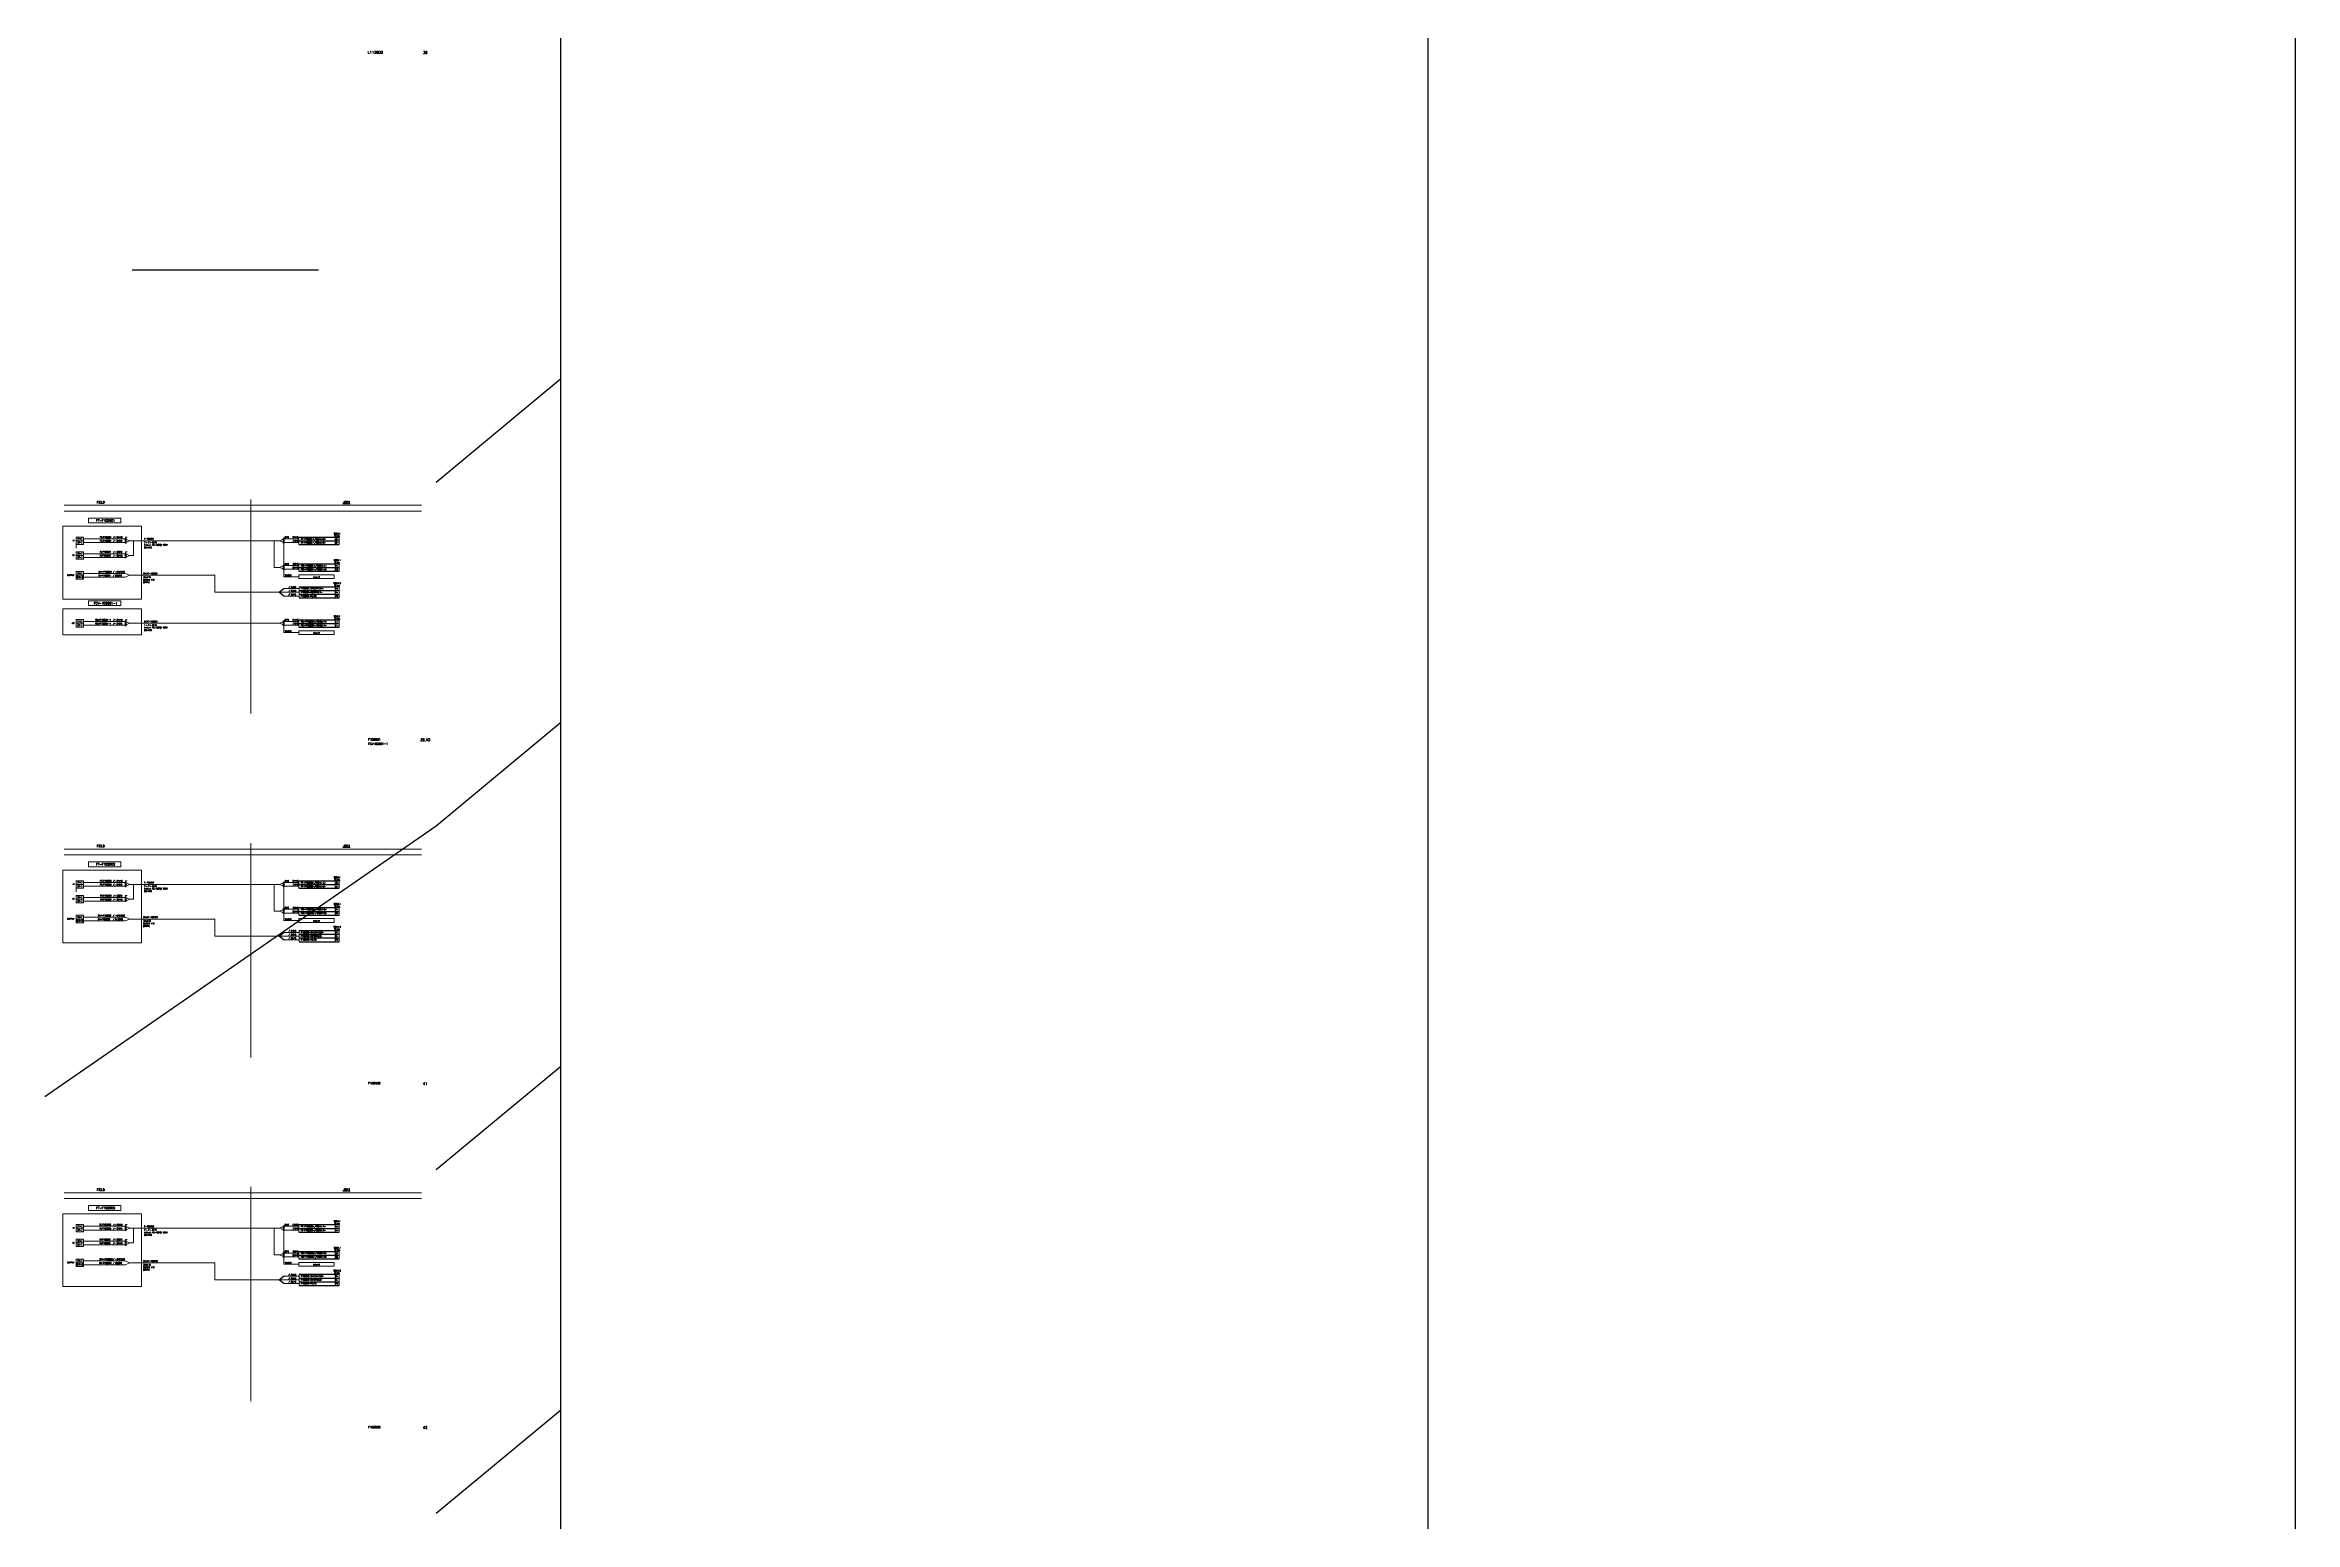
# Model space of a CAD drawing. Header units: millimetres. Extents: x -14942 to 24072, y -50285 to 2207.
# Drawn here: x -11695 to -9262, y -12582 to -10985 of the extents above; entities that cross this region are included whole.
import ezdxf
from ezdxf.enums import TextEntityAlignment as Align

# ---------------------------------------------------------------- set-up
doc = ezdxf.new("R2010")
doc.units = ezdxf.units.MM
doc.header["$MEASUREMENT"] = 0
for name, color, linetype in [('BORDER', 3, 'CONTINUOUS'), ('INSTRU', 4, 'CONTINUOUS'), ('INSTRUMENT', 1, 'CONTINUOUS'), ('LINE', 3, 'CONTINUOUS'), ('TEXT', 2, 'CONTINUOUS')]:
    doc.layers.add(name, color=color, linetype=linetype)
doc.styles.add('ROMANS', font='romans')

# ---------------------------------------------------------------- blocks, each defined once
blk = doc.blocks.new('BOX2')
at = {"layer": 'INSTRU', "color": 7, "lineweight": 13}
for p, q in [((-10467.9, -3369.9), (-10467.9, -3377.9)), ((-10428.8, -3369.9), (-10428.8, -3377.9)), ((-10424.6, -3369.9), (-10424.6, -3377.9))]:
    blk.add_line(p, q, dxfattribs=at)
at = {"layer": 'INSTRUMENT', "color": 7}
for p, q in [((-10467.9, -3369.9), (-10424.6, -3369.9)), ((-10467.9, -3373.9), (-10424.6, -3373.9)), ((-10467.9, -3377.9), (-10424.6, -3377.9))]:
    blk.add_line(p, q, dxfattribs=at)
blk = doc.blocks.new('AA')
at = {"layer": 'INSTRU', "color": 7, "lineweight": 13}
for p, q in [((660.4, -1836.1), (674.5, -1836.1)), ((660.4, -1836.1), (660.4, -1840.1)), ((660.4, -1840.1), (698.6, -1840.1)), ((667.7, -1836.1), (698.6, -1836.1)), ((698.6, -1836.1), (698.6, -1840.1))]:
    blk.add_line(p, q, dxfattribs=at)
at = {"layer": 'TEXT', "color": 7, "lineweight": 13, "style": 'ROMANS'}
blk.add_text('ground', height=1.5, dxfattribs=at).set_placement((675.9, -1839.1))
blk = doc.blocks.new('Box')
at = {"layer": 'INSTRU', "color": 7, "lineweight": 13}
for p, q in [((660.5, -1853.3), (660.5, -1865.3)), ((699.6, -1853.3), (699.6, -1865.3)), ((703.7, -1853.3), (703.7, -1865.3))]:
    blk.add_line(p, q, dxfattribs=at)
at = {"layer": 'INSTRUMENT', "color": 7}
for p, q in [((660.5, -1853.3), (703.7, -1853.3)), ((660.5, -1857.3), (703.7, -1857.3)), ((660.5, -1861.3), (703.7, -1861.3)), ((660.5, -1865.3), (703.7, -1865.3))]:
    blk.add_line(p, q, dxfattribs=at)

msp = doc.modelspace()

# ---------------------------------------------------------------- linework, layer by layer
at = {"layer": 'BORDER', "color": 7, "lineweight": 13, "ltscale": 2.5}
for p, q in [((-11472.5, -11476.3), (-11472.5, -11707.8)), ((-11472.5, -11847.9), (-11472.5, -12079.5)), ((-11472.5, -12219.6), (-11472.5, -12451.1))]:
    msp.add_line(p, q, dxfattribs=at)
at = {"layer": 'BORDER', "color": 7, "lineweight": 13}
for p, q in [((-11674, -11482.6), (-11288, -11482.6)), ((-11674, -11488.9), (-11288, -11488.9)), ((-11674, -11854.2), (-11288, -11854.2)), ((-11674, -11860.5), (-11288, -11860.5)), ((-11674, -12225.9), (-11288, -12225.9)), ((-11674, -12232.2), (-11288, -12232.2))]:
    msp.add_line(p, q, dxfattribs=at)
at = {"layer": 'INSTRU', "color": 7, "lineweight": 13}
for p, q in [((-11661.2, -11516.9), (-11653.2, -11516.9)), ((-11661.2, -11516.9), (-11661.2, -11520.9)), ((-11661.2, -11520.9), (-11653.2, -11520.9)), ((-11661.2, -11520.9), (-11661.2, -11524.9)), ((-11661.2, -11524.9), (-11653.2, -11524.9)), ((-11661.2, -11524.9), (-11661.2, -11528.9)), ((-11661.2, -11524.9), (-11653.2, -11524.9)), ((-11653.2, -11516.9), (-11653.2, -11520.9)), ((-11653.2, -11520.9), (-11653.2, -11524.9)), ((-11661.2, -11532.9), (-11653.2, -11532.9)), ((-11661.2, -11532.9), (-11661.2, -11536.9)), ((-11661.2, -11532.9), (-11653.2, -11532.9)), ((-11661.2, -11532.9), (-11653.2, -11532.9)), ((-11661.2, -11536.9), (-11653.2, -11536.9)), ((-11661.2, -11536.9), (-11661.2, -11540.9)), ((-11661.2, -11540.9), (-11653.2, -11540.9)), ((-11653.2, -11532.9), (-11653.2, -11536.9)), ((-11653.2, -11536.9), (-11653.2, -11540.9)), ((-11661.2, -11554.3), (-11653.2, -11554.3)), ((-11661.2, -11554.3), (-11653.2, -11554.3)), ((-11661.2, -11554.3), (-11653.2, -11554.3)), ((-11661.2, -11554.3), (-11661.2, -11558.3)), ((-11661.2, -11558.3), (-11661.2, -11562.3)), ((-11661.2, -11558.3), (-11653.2, -11558.3)), ((-11661.2, -11562.3), (-11653.2, -11562.3)), ((-11653.2, -11554.3), (-11653.2, -11558.3)), ((-11653.2, -11558.3), (-11653.2, -11562.3)), ((-11420.2, -11557.8), (-11420.2, -11557.9)), ((-11661.2, -11606.2), (-11653.2, -11606.2)), ((-11661.2, -11606.2), (-11661.2, -11610.2)), ((-11661.2, -11610.2), (-11653.2, -11610.2)), ((-11661.2, -11610.2), (-11661.2, -11614.2)), ((-11661.2, -11614.2), (-11653.2, -11614.2)), ((-11661.2, -11614.2), (-11653.2, -11614.2)), ((-11653.2, -11606.2), (-11653.2, -11610.2)), ((-11653.2, -11610.2), (-11653.2, -11614.2)), ((-11420.2, -11618.2), (-11420.2, -11618.4)), ((-11661.2, -11888.5), (-11653.2, -11888.5)), ((-11661.2, -11888.5), (-11661.2, -11892.5)), ((-11661.2, -11892.5), (-11653.2, -11892.5)), ((-11661.2, -11892.5), (-11661.2, -11896.5)), ((-11653.2, -11888.5), (-11653.2, -11892.5)), ((-11653.2, -11892.5), (-11653.2, -11896.5)), ((-11661.2, -11896.5), (-11653.2, -11896.5)), ((-11661.2, -11896.5), (-11661.2, -11900.5)), ((-11661.2, -11896.5), (-11653.2, -11896.5)), ((-11661.2, -11904.5), (-11653.2, -11904.5)), ((-11661.2, -11904.5), (-11661.2, -11908.5)), ((-11661.2, -11904.5), (-11653.2, -11904.5)), ((-11661.2, -11904.5), (-11653.2, -11904.5)), ((-11661.2, -11908.5), (-11653.2, -11908.5)), ((-11661.2, -11908.5), (-11661.2, -11912.5)), ((-11661.2, -11912.5), (-11653.2, -11912.5)), ((-11653.2, -11904.5), (-11653.2, -11908.5)), ((-11653.2, -11908.5), (-11653.2, -11912.5)), ((-11661.2, -11925.9), (-11653.2, -11925.9)), ((-11661.2, -11925.9), (-11653.2, -11925.9)), ((-11661.2, -11925.9), (-11653.2, -11925.9)), ((-11661.2, -11925.9), (-11661.2, -11929.9)), ((-11661.2, -11929.9), (-11661.2, -11933.9)), ((-11661.2, -11929.9), (-11653.2, -11929.9)), ((-11661.2, -11933.9), (-11653.2, -11933.9)), ((-11653.2, -11925.9), (-11653.2, -11929.9)), ((-11653.2, -11929.9), (-11653.2, -11933.9)), ((-11420.2, -11929.4), (-11420.2, -11929.6)), ((-11661.2, -12260.1), (-11653.2, -12260.1)), ((-11661.2, -12260.1), (-11661.2, -12264.1)), ((-11661.2, -12264.1), (-11653.2, -12264.1)), ((-11661.2, -12264.1), (-11661.2, -12268.1)), ((-11661.2, -12268.1), (-11653.2, -12268.1)), ((-11661.2, -12268.1), (-11653.2, -12268.1)), ((-11661.2, -12276.1), (-11653.2, -12276.1)), ((-11661.2, -12276.1), (-11661.2, -12280.1)), ((-11661.2, -12276.1), (-11653.2, -12276.1)), ((-11661.2, -12276.1), (-11653.2, -12276.1)), ((-11661.2, -12280.1), (-11653.2, -12280.1)), ((-11661.2, -12280.1), (-11661.2, -12284.1)), ((-11653.2, -12260.1), (-11653.2, -12264.1)), ((-11653.2, -12264.1), (-11653.2, -12268.1)), ((-11653.2, -12276.1), (-11653.2, -12280.1)), ((-11653.2, -12280.1), (-11653.2, -12284.1)), ((-11661.2, -12284.1), (-11653.2, -12284.1)), ((-11661.2, -12297.6), (-11653.2, -12297.6)), ((-11661.2, -12297.6), (-11653.2, -12297.6)), ((-11661.2, -12297.6), (-11653.2, -12297.6)), ((-11661.2, -12297.6), (-11661.2, -12301.6)), ((-11661.2, -12301.6), (-11661.2, -12305.6)), ((-11661.2, -12301.6), (-11653.2, -12301.6)), ((-11661.2, -12305.6), (-11653.2, -12305.6)), ((-11653.2, -12297.6), (-11653.2, -12301.6)), ((-11653.2, -12301.6), (-11653.2, -12305.6)), ((-11420.2, -12301.1), (-11420.2, -12301.2))]:
    msp.add_line(p, q, dxfattribs=at)
at = {"layer": 'INSTRUMENT', "color": 7}
for p, q in [((-11137.4, -2798.3), (-11137.4, -38144.8)), ((-10199.9, -2798.3), (-10199.9, -35286.8)), ((-9262.4, -3170), (-9262.4, -50285.5)), ((-11600.8, -11227.9), (-11399.2, -11227.9)), ((-11271.9, -11457.5), (-11137.4, -11346)), ((-11436.3, -11572.7), (-11441.3, -11576.7)), ((-11441.3, -11576.7), (-11436.3, -11580.7)), ((-11271.9, -11829.1), (-11137.4, -11717.6)), ((-11436.3, -11944.3), (-11441.3, -11948.3)), ((-11441.3, -11948.4), (-11436.3, -11952.4)), ((-11271.9, -12200.7), (-11137.4, -12089.3)), ((-11436.3, -12316), (-11441.3, -12320)), ((-11441.3, -12320), (-11436.3, -12324)), ((-11271.9, -12572.4), (-11137.4, -12460.9)), ((-11271.9, -12572.4), (-11137.4, -12460.9))]:
    msp.add_line(p, q, dxfattribs=at)
at = {"layer": 'INSTRUMENT', "color": 1}
msp.add_line((-11694.9, -12121.6), (-11271.9, -11829.1), dxfattribs=at)
at = {"layer": 'LINE', "color": 7, "lineweight": 13, "ltscale": 8}
for p, q in [((-11675.6, -11584), (-11675.6, -11505.2)), ((-11590.4, -11505.2), (-11675.6, -11505.2)), ((-11590.4, -11584), (-11590.4, -11505.2)), ((-11590.4, -11584), (-11675.6, -11584)), ((-11675.6, -11622.8), (-11675.6, -11594.6)), ((-11590.4, -11594.6), (-11675.6, -11594.6)), ((-11590.4, -11622.8), (-11590.4, -11594.6)), ((-11590.4, -11622.8), (-11675.6, -11622.8)), ((-11675.6, -11955.6), (-11675.6, -11876.9)), ((-11590.4, -11876.9), (-11675.6, -11876.9)), ((-11590.4, -11955.6), (-11590.4, -11876.9)), ((-11590.4, -11955.6), (-11675.6, -11955.6)), ((-11675.6, -12327.2), (-11675.6, -12248.5)), ((-11590.4, -12248.5), (-11675.6, -12248.5)), ((-11590.4, -12327.2), (-11590.4, -12248.5)), ((-11590.4, -12327.2), (-11675.6, -12327.2))]:
    msp.add_line(p, q, dxfattribs=at)
at = {"layer": 'LINE', "color": 7, "lineweight": 13}
for p, q in [((-11647.8, -11496.5), (-11612.7, -11496.5)), ((-11647.8, -11496.5), (-11647.8, -11501.7)), ((-11647.8, -11501.7), (-11612.7, -11501.7)), ((-11612.7, -11496.5), (-11612.7, -11501.7)), ((-11653.2, -11518.9), (-11608.2, -11518.9)), ((-11653.2, -11522.9), (-11608.2, -11522.9)), ((-11608.2, -11518.3), (-11608.2, -11523.5)), ((-11608.2, -11518.3), (-11607.2, -11518.3)), ((-11603.2, -11520.9), (-11608.2, -11518.9)), ((-11608.2, -11522.9), (-11603.2, -11520.9)), ((-11608.2, -11523.5), (-11607.2, -11523.5)), ((-11607.7, -11516.9), (-11605.9, -11516.9)), ((-11607.2, -11518.3), (-11607.2, -11523.5)), ((-11603.2, -11520.9), (-11441.3, -11520.9)), ((-11599.3, -11528.9), (-11599.3, -11520.9)), ((-11599.3, -11536.9), (-11599.3, -11528.9)), ((-11447, -11549.8), (-11447, -11520.9)), ((-11441.3, -11520.9), (-11436.3, -11518.9)), ((-11441.3, -11520.9), (-11436.3, -11522.9)), ((-11436.3, -11518.3), (-11437.3, -11518.3)), ((-11437.3, -11518.3), (-11437.3, -11523.5)), ((-11436.3, -11523.5), (-11437.3, -11523.5)), ((-11436.8, -11523.5), (-11436.8, -11547.2)), ((-11436.3, -11518.3), (-11436.3, -11523.5)), ((-11420.2, -11518.9), (-11436.3, -11518.9)), ((-11420.2, -11522.9), (-11436.3, -11522.9)), ((-11653.2, -11534.9), (-11608.2, -11534.9)), ((-11653.2, -11538.9), (-11608.2, -11538.9)), ((-11608.2, -11534.3), (-11608.2, -11539.5)), ((-11608.2, -11534.3), (-11607.2, -11534.3)), ((-11603.2, -11536.9), (-11608.2, -11534.9)), ((-11608.2, -11538.9), (-11603.2, -11536.9)), ((-11608.2, -11539.5), (-11607.2, -11539.5)), ((-11607.7, -11532.9), (-11605.9, -11532.9)), ((-11607.2, -11534.3), (-11607.2, -11539.5)), ((-11603.2, -11536.9), (-11599.3, -11536.9)), ((-11441.3, -11549.8), (-11447, -11549.8)), ((-11441.3, -11549.8), (-11436.3, -11547.8)), ((-11441.3, -11549.8), (-11436.3, -11551.8)), ((-11436.3, -11547.2), (-11437.3, -11547.2)), ((-11437.3, -11547.2), (-11437.3, -11552.4)), ((-11436.3, -11552.4), (-11437.3, -11552.4)), ((-11436.8, -11552.4), (-11436.8, -11559.8)), ((-11436.3, -11547.2), (-11436.3, -11552.4)), ((-11420.2, -11547.8), (-11436.3, -11547.8)), ((-11420.2, -11551.8), (-11436.3, -11551.8)), ((-11653.2, -11556.3), (-11608.2, -11556.3)), ((-11653.2, -11560.3), (-11608.2, -11560.3)), ((-11603.2, -11558.3), (-11608.2, -11556.3)), ((-11608.2, -11560.3), (-11603.2, -11558.3)), ((-11603.2, -11558.3), (-11511.1, -11558.3)), ((-11441.3, -11576.7), (-11511.1, -11576.7)), ((-11420.2, -11576.7), (-11441.3, -11576.7)), ((-11420.3, -11559.8), (-11436.8, -11559.8)), ((-11420.2, -11572.7), (-11436.3, -11572.7)), ((-11647.8, -11585.8), (-11612.7, -11585.8)), ((-11647.8, -11585.8), (-11647.8, -11591)), ((-11647.8, -11591), (-11612.7, -11591)), ((-11612.7, -11585.8), (-11612.7, -11591)), ((-11420.2, -11580.7), (-11436.3, -11580.7)), ((-11653.2, -11608.2), (-11608.2, -11608.2)), ((-11653.2, -11612.2), (-11608.2, -11612.2)), ((-11608.2, -11607.6), (-11608.2, -11612.8)), ((-11608.2, -11607.6), (-11607.2, -11607.6)), ((-11603.2, -11610.2), (-11608.2, -11608.2)), ((-11608.2, -11612.2), (-11603.2, -11610.2)), ((-11608.2, -11612.8), (-11607.2, -11612.8)), ((-11607.7, -11606.3), (-11605.9, -11606.3)), ((-11607.2, -11607.6), (-11607.2, -11612.8)), ((-11441.3, -11610.2), (-11436.3, -11608.2)), ((-11441.3, -11610.2), (-11436.3, -11612.2)), ((-11436.3, -11607.6), (-11437.3, -11607.6)), ((-11437.3, -11607.6), (-11437.3, -11612.8)), ((-11436.3, -11612.8), (-11437.3, -11612.8)), ((-11436.8, -11612.8), (-11436.8, -11620.2)), ((-11436.8, -11612.8), (-11436.8, -11620.2)), ((-11420.3, -11620.2), (-11436.8, -11620.2)), ((-11436.3, -11607.6), (-11436.3, -11612.8)), ((-11420.2, -11608.2), (-11436.3, -11608.2)), ((-11420.2, -11612.2), (-11436.3, -11612.2)), ((-11647.8, -11868.1), (-11612.7, -11868.1)), ((-11647.8, -11868.1), (-11647.8, -11873.3)), ((-11612.7, -11868.1), (-11612.7, -11873.3)), ((-11653.2, -11890.5), (-11608.2, -11890.5)), ((-11653.2, -11894.5), (-11608.2, -11894.5)), ((-11647.8, -11873.3), (-11612.7, -11873.3)), ((-11608.2, -11889.9), (-11608.2, -11895.1)), ((-11608.2, -11889.9), (-11607.2, -11889.9)), ((-11603.2, -11892.5), (-11608.2, -11890.5)), ((-11608.2, -11894.5), (-11603.2, -11892.5)), ((-11607.7, -11888.6), (-11605.9, -11888.6)), ((-11607.2, -11889.9), (-11607.2, -11895.1)), ((-11603.2, -11892.5), (-11441.3, -11892.5)), ((-11599.3, -11900.5), (-11599.3, -11892.5)), ((-11447, -11921.4), (-11447, -11892.5)), ((-11441.3, -11892.5), (-11436.3, -11890.5)), ((-11441.3, -11892.5), (-11436.3, -11894.5)), ((-11436.3, -11889.9), (-11437.3, -11889.9)), ((-11437.3, -11889.9), (-11437.3, -11895.1)), ((-11436.3, -11889.9), (-11436.3, -11895.1)), ((-11420.2, -11890.5), (-11436.3, -11890.5)), ((-11420.2, -11894.5), (-11436.3, -11894.5)), ((-11653.2, -11906.5), (-11608.2, -11906.5)), ((-11653.2, -11910.5), (-11608.2, -11910.5)), ((-11608.2, -11895.1), (-11607.2, -11895.1)), ((-11608.2, -11905.9), (-11608.2, -11911.1)), ((-11608.2, -11905.9), (-11607.2, -11905.9)), ((-11603.2, -11908.5), (-11608.2, -11906.5)), ((-11608.2, -11910.5), (-11603.2, -11908.5)), ((-11608.2, -11911.1), (-11607.2, -11911.1)), ((-11607.7, -11904.6), (-11605.9, -11904.6)), ((-11607.2, -11905.9), (-11607.2, -11911.1)), ((-11603.2, -11908.5), (-11599.3, -11908.5)), ((-11599.3, -11908.5), (-11599.3, -11900.5)), ((-11436.3, -11895.1), (-11437.3, -11895.1)), ((-11436.3, -11918.8), (-11437.3, -11918.8)), ((-11437.3, -11918.8), (-11437.3, -11924)), ((-11436.8, -11895.1), (-11436.8, -11918.8)), ((-11436.3, -11918.8), (-11436.3, -11924)), ((-11653.2, -11927.9), (-11608.2, -11927.9)), ((-11653.2, -11931.9), (-11608.2, -11931.9)), ((-11603.2, -11929.9), (-11608.2, -11927.9)), ((-11608.2, -11931.9), (-11603.2, -11929.9)), ((-11603.2, -11929.9), (-11511.1, -11929.9)), ((-11441.3, -11921.4), (-11447, -11921.4)), ((-11441.3, -11921.4), (-11436.3, -11919.4)), ((-11441.3, -11921.4), (-11436.3, -11923.4)), ((-11436.3, -11924), (-11437.3, -11924)), ((-11436.8, -11924), (-11436.8, -11931.4)), ((-11420.3, -11931.4), (-11436.8, -11931.4)), ((-11420.2, -11919.4), (-11436.3, -11919.4)), ((-11420.2, -11923.4), (-11436.3, -11923.4)), ((-11441.3, -11948.3), (-11511.1, -11948.3)), ((-11420.2, -11948.3), (-11441.3, -11948.3)), ((-11420.2, -11944.3), (-11436.3, -11944.3)), ((-11420.2, -11952.4), (-11436.3, -11952.4)), ((-11647.8, -12239.7), (-11612.7, -12239.7)), ((-11647.8, -12239.7), (-11647.8, -12244.9)), ((-11647.8, -12244.9), (-11612.7, -12244.9)), ((-11612.7, -12239.7), (-11612.7, -12244.9)), ((-11653.2, -12262.1), (-11608.2, -12262.1)), ((-11653.2, -12266.1), (-11608.2, -12266.1)), ((-11653.2, -12278.1), (-11608.2, -12278.1)), ((-11653.2, -12282.1), (-11608.2, -12282.1)), ((-11608.2, -12261.5), (-11608.2, -12266.7)), ((-11608.2, -12261.5), (-11607.2, -12261.5)), ((-11603.2, -12264.1), (-11608.2, -12262.1)), ((-11608.2, -12266.1), (-11603.2, -12264.1)), ((-11608.2, -12266.7), (-11607.2, -12266.7)), ((-11608.2, -12277.5), (-11608.2, -12282.7)), ((-11608.2, -12277.5), (-11607.2, -12277.5)), ((-11603.2, -12280.1), (-11608.2, -12278.1)), ((-11608.2, -12282.1), (-11603.2, -12280.1)), ((-11608.2, -12282.7), (-11607.2, -12282.7)), ((-11607.7, -12260.2), (-11605.9, -12260.2)), ((-11607.7, -12276.2), (-11605.9, -12276.2)), ((-11607.2, -12261.5), (-11607.2, -12266.7)), ((-11607.2, -12277.5), (-11607.2, -12282.7)), ((-11603.2, -12264.1), (-11441.3, -12264.1)), ((-11603.2, -12280.1), (-11599.3, -12280.1)), ((-11599.3, -12272.1), (-11599.3, -12264.1)), ((-11599.3, -12280.1), (-11599.3, -12272.1)), ((-11447, -12293.1), (-11447, -12264.1)), ((-11441.3, -12264.1), (-11436.3, -12262.1)), ((-11441.3, -12264.1), (-11436.3, -12266.1)), ((-11436.3, -12261.5), (-11437.3, -12261.5)), ((-11437.3, -12261.5), (-11437.3, -12266.7)), ((-11436.3, -12266.7), (-11437.3, -12266.7)), ((-11436.8, -12266.7), (-11436.8, -12290.5)), ((-11436.3, -12261.5), (-11436.3, -12266.7)), ((-11420.2, -12262.1), (-11436.3, -12262.1)), ((-11420.2, -12266.1), (-11436.3, -12266.1)), ((-11653.2, -12299.6), (-11608.2, -12299.6)), ((-11653.2, -12303.6), (-11608.2, -12303.6)), ((-11603.2, -12301.6), (-11608.2, -12299.6)), ((-11608.2, -12303.6), (-11603.2, -12301.6)), ((-11603.2, -12301.6), (-11511.1, -12301.6)), ((-11441.3, -12293.1), (-11447, -12293.1)), ((-11441.3, -12293.1), (-11436.3, -12291.1)), ((-11441.3, -12293.1), (-11436.3, -12295.1)), ((-11436.3, -12290.5), (-11437.3, -12290.5)), ((-11437.3, -12290.5), (-11437.3, -12295.7)), ((-11436.3, -12295.7), (-11437.3, -12295.7)), ((-11436.8, -12295.7), (-11436.8, -12303.1)), ((-11420.3, -12303.1), (-11436.8, -12303.1)), ((-11436.3, -12290.5), (-11436.3, -12295.7)), ((-11420.2, -12291.1), (-11436.3, -12291.1)), ((-11420.2, -12295.1), (-11436.3, -12295.1)), ((-11441.3, -12320), (-11511.1, -12320)), ((-11420.2, -12320), (-11441.3, -12320)), ((-11420.2, -12316), (-11436.3, -12316)), ((-11420.2, -12324), (-11436.3, -12324))]:
    msp.add_line(p, q, dxfattribs=at)
at = {"layer": 'LINE', "color": 0, "lineweight": 13}
msp.add_line((-11603.2, -11610.2), (-11441.3, -11610.2), dxfattribs=at)
at = {"layer": 'TEXT', "color": 7, "lineweight": 13}
for p, q in [((-11607.7, -11518.3), (-11607.7, -11516.9)), ((-11607.7, -11534.3), (-11607.7, -11532.9)), ((-11511.1, -11558.3), (-11511.1, -11576.7)), ((-11607.7, -11607.6), (-11607.7, -11606.3)), ((-11607.7, -11889.9), (-11607.7, -11888.6)), ((-11607.7, -11905.9), (-11607.7, -11904.6)), ((-11511.1, -11929.9), (-11511.1, -11948.3)), ((-11607.7, -12261.5), (-11607.7, -12260.2)), ((-11607.7, -12277.5), (-11607.7, -12276.2)), ((-11511.1, -12301.6), (-11511.1, -12320))]:
    msp.add_line(p, q, dxfattribs=at)

# ---------------------------------------------------------------- block references
at = {"layer": 'INSTRUMENT', "color": 7}
for p in [(-952.4, -8147.1), (-952.4, -8176), (-952.4, -8236.5), (-952.4, -8518.7), (-952.4, -8547.7), (-952.4, -8890.4), (-952.4, -8919.3)]:
    msp.add_blockref('BOX2', p, dxfattribs=at)
at = {"layer": 'INSTRUMENT', "color": 1}
for name, p in [('AA', (-12080.7, -9721.7)), ('Box', (-12080.7, -9717.4)), ('AA', (-12080.7, -9782.2)), ('AA', (-12080.7, -10093.4)), ('Box', (-12080.7, -10089.1)), ('AA', (-12080.7, -10465)), ('Box', (-12080.7, -10460.7))]:
    msp.add_blockref(name, p, dxfattribs=at)

# ---------------------------------------------------------------- texts
at = {"layer": 'TEXT', "color": 7, "lineweight": 13, "style": 'ROMANS'}
for s, height, p in [('L112800', 2.8, (-11346, -10994.3)), ('FIELD', 2.4, (-11638.9, -11480.5)), ('%%UJB01', 2.4, (-11372.7, -11480.5)), ('FT/F102901', 1.5, (-11635.5, -11517.8)), ('FT/F102901', 1.5, (-11635.5, -11521.8)), ('/+ (1WH)', 1.5, (-11621.4, -11517.8)), ('/- (1BK)', 1.5, (-11621.4, -11521.8)), ('2 x 2 x 0.75', 1.5, (-11587.6, -11523.5)), ('F-102901', 1.5, (-11587.6, -11519.6)), ('Instrum RE-Y(ST)Y 500V', 1.5, (-11587.6, -11526.2)), ('(BLACK)', 1.5, (-11587.6, -11528.9)), ('(1P)', 1.5, (-11435.7, -11517.9)), ('FT-F102901+/TBDAI.1:2+', 1.5, (-11418, -11519.9)), ('FT-F102901-/TBDAI.1:2-', 1.5, (-11418, -11523.9)), ('TBDAI.1', 1.5, (-11382.8, -11514)), ('TB No.', 1.5, (-11382.2, -11516.5)), ('2+', 1.5, (-11380.5, -11520.1)), ('2-', 1.5, (-11380.5, -11524)), ('24V-F102901', 1.5, (-11636.8, -11555.3)), ('FI/F102901', 1.5, (-11635.5, -11533.8)), ('FI/F102901', 1.5, (-11635.5, -11537.8)), ('/+ (2BK)', 1.5, (-11621.4, -11533.8)), ('/- (2WH)', 1.5, (-11621.4, -11537.8)), ('/', 1.5, (-11621.4, -11555.3)), ('+24(1BK)', 1.5, (-11618.8, -11555.3)), ('(2P)', 1.5, (-11435.7, -11546.9)), ('TBDCI.1', 1.5, (-11382.8, -11542.7)), ('TB No.', 1.5, (-11382.2, -11545.2)), ('1+', 1.5, (-11380.8, -11548.8)), ('1S', 1.5, (-11380.8, -11552.8)), ('0V-F102901', 1.5, (-11636.8, -11559.3)), ('/', 1.5, (-11621.4, -11559.3)), ('0(2BK)', 1.5, (-11618.8, -11559.3)), ('24V/F-102901', 1.5, (-11588.7, -11557.1)), ('3Gx0.75', 1.5, (-11588.7, -11561.2)), ('OLFLEX 110', 1.5, (-11588.7, -11563.9)), ('(GRAY)', 1.5, (-11588.7, -11566.6)), ('SHIELD', 1.5, (-11435.4, -11559.1)), ('/ (1BK)', 1.5, (-11431.6, -11571.9)), ('/ (2BK)', 1.5, (-11431.6, -11575.9)), ('/ (G/Y)', 1.5, (-11431.6, -11579.8)), ('TB24V.2', 1.5, (-11383, -11567.5)), ('TB No.', 1.5, (-11382.2, -11570)), ('1+', 1.5, (-11380.8, -11573.6)), ('1-', 1.5, (-11380.8, -11577.5)), ('TBAO.1', 1.5, (-11382.8, -11603.4)), ('PE', 1.5, (-11380.5, -11581.5)), ('FCV/F102901-1', 1.5, (-11640.5, -11607.2)), ('FCV/F102901-1', 1.5, (-11640.5, -11611.2)), ('/+ (1WH)', 1.5, (-11621.4, -11607.2)), ('/- (1BK)', 1.5, (-11621.4, -11611.2)), ('(1P)', 1.5, (-11435.7, -11607.3)), ('SHIELD', 1.5, (-11435.4, -11619.5)), ('FCV-F102901+/TBAO.1:1+', 1.5, (-11418, -11609.3)), ('FCV-F102901-/TBAO.1:1-', 1.5, (-11418, -11613.3)), ('TB No.', 1.5, (-11382.2, -11605.9)), ('1+', 1.5, (-11380.7, -11609.4)), ('1-', 1.5, (-11380.7, -11613.4)), ('F102901', 2.24, (-11345.4, -11737)), ('FCV102901-1', 2.24, (-11345.4, -11741.5)), ('FIELD', 2.4, (-11638.9, -11852.2)), ('%%UJB01', 2.4, (-11372.7, -11852.2)), ('FT/F102902', 1.5, (-11635.4, -11889.4)), ('FT/F102902', 1.5, (-11635.4, -11893.4)), ('/+ (1WH)', 1.5, (-11621.4, -11889.4)), ('/- (1BK)', 1.5, (-11621.4, -11893.4)), ('2 x 2 x 0.75', 1.5, (-11587.6, -11895.1)), ('F-102902', 1.5, (-11587.6, -11891.3)), ('(1P)', 1.5, (-11435.7, -11889.6)), ('FT-F102902+/TBDAI.1:3+', 1.5, (-11418, -11891.6)), ('FT-F102902-/TBDAI.1:3-', 1.5, (-11418, -11895.5)), ('TBDAI.1', 1.5, (-11382.8, -11885.6)), ('TB No.', 1.5, (-11382.2, -11888.1)), ('3+', 1.5, (-11380.5, -11891.7)), ('3-', 1.5, (-11380.5, -11895.7)), ('FI/F102902', 1.5, (-11635, -11905.4)), ('FI/F102902', 1.5, (-11635, -11909.4)), ('/+ (2BK)', 1.5, (-11621.4, -11905.4)), ('/- (2WH)', 1.5, (-11621.4, -11909.4)), ('Instrum RE-Y(ST)Y 500V', 1.5, (-11587.6, -11897.8)), ('(BLACK)', 1.5, (-11587.6, -11900.5)), ('(2P)', 1.5, (-11435.7, -11918.5)), ('TBDCI.1', 1.5, (-11382.8, -11914.4)), ('TB No.', 1.5, (-11382.2, -11916.9)), ('2+', 1.5, (-11380.8, -11920.4)), ('24V-F102902', 1.5, (-11637.6, -11926.9)), ('0V-F102902', 1.5, (-11637.6, -11930.9)), ('/', 1.5, (-11621.4, -11926.9)), ('/', 1.5, (-11621.4, -11930.9)), ('0 (2BK)', 1.5, (-11618.8, -11930.9)), ('+24(1BK)', 1.5, (-11618.8, -11926.9)), ('24V/F-102902', 1.5, (-11588.7, -11928.7)), ('3Gx0.75', 1.5, (-11588.7, -11932.8)), ('OLFLEX 110', 1.5, (-11588.7, -11935.5)), ('(GRAY)', 1.5, (-11588.7, -11938.2)), ('SHIELD', 1.5, (-11435.4, -11930.7)), ('/ (1BK)', 1.5, (-11431.6, -11943.5)), ('TB24V.2', 1.5, (-11383, -11939.1)), ('TB No.', 1.5, (-11382.2, -11941.6)), ('2S', 1.5, (-11380.8, -11924.4)), ('/ (2BK)', 1.5, (-11431.6, -11947.5)), ('/ (G/Y)', 1.5, (-11431.6, -11951.4)), ('2+', 1.5, (-11380.8, -11945.2)), ('2-', 1.5, (-11380.8, -11949.2)), ('PE', 1.5, (-11380.5, -11953.2)), ('F102902', 2.24, (-11345.4, -12108.6)), ('FIELD', 2.4, (-11638.9, -12223.8)), ('%%UJB01', 2.4, (-11372.7, -12223.8)), ('FT/F102905', 1.5, (-11636, -12261.1)), ('/+ (1WH)', 1.5, (-11621.4, -12261.1)), ('(1P)', 1.5, (-11435.7, -12261.2)), ('TBDAI.1', 1.5, (-11382.8, -12257.3)), ('TB No.', 1.5, (-11382.2, -12259.8)), ('FT/F102905', 1.5, (-11636, -12265.1)), ('FI/F102905', 1.5, (-11636, -12277.1)), ('FI/F102905', 1.5, (-11636, -12281.1)), ('/- (1BK)', 1.5, (-11621.4, -12265.1)), ('/+ (2BK)', 1.5, (-11621.4, -12277.1)), ('/- (2WH)', 1.5, (-11621.4, -12281.1)), ('2 x 2 x 0.75', 1.5, (-11587.6, -12266.8)), ('F-102905', 1.5, (-11587.6, -12262.9)), ('Instrum RE-Y(ST)Y 500V', 1.5, (-11587.6, -12269.5)), ('(BLACK)', 1.5, (-11587.6, -12272.2)), ('FT-F102905+/TBDAI.1:4+', 1.5, (-11418, -12263.2)), ('FT-F102905-/TBDAI.1:4-', 1.5, (-11418, -12267.2)), ('4+', 1.5, (-11380.5, -12263.3)), ('4-', 1.5, (-11380.5, -12267.3)), ('24V-F102905', 1.5, (-11636, -12298.5)), ('0V-F102905', 1.5, (-11636, -12302.5)), ('/', 1.5, (-11621.4, -12298.5)), ('/', 1.5, (-11621.4, -12302.5)), ('0(2BK)', 1.5, (-11618.8, -12302.5)), ('+24(1BK)', 1.5, (-11618.8, -12298.5)), ('24V/F-102905', 1.5, (-11588.7, -12300.4)), ('3Gx0.75', 1.5, (-11588.7, -12304.5)), ('OLFLEX 110', 1.5, (-11588.7, -12307.2)), ('(GRAY)', 1.5, (-11588.7, -12309.9)), ('(2P)', 1.5, (-11435.7, -12290.1)), ('SHIELD', 1.5, (-11435.4, -12302.4)), ('TBDCI.1', 1.5, (-11382.8, -12286)), ('TB No.', 1.5, (-11382.2, -12288.5)), ('3+', 1.5, (-11380.8, -12292.1)), ('3S', 1.5, (-11380.8, -12296.1)), ('/ (1BK)', 1.5, (-11431.6, -12315.2)), ('/ (2BK)', 1.5, (-11431.6, -12319.2)), ('/ (G/Y)', 1.5, (-11431.6, -12323)), ('TB24V.2', 1.5, (-11383, -12310.8)), ('TB No.', 1.5, (-11382.2, -12313.3)), ('3+', 1.5, (-11380.8, -12316.8)), ('3-', 1.5, (-11380.8, -12320.8)), ('PE', 1.5, (-11380.5, -12324.8)), ('F102905', 2.24, (-11345.4, -12480.3))]:
    msp.add_text(s, height=height, dxfattribs=at).set_placement(p)
for s, height, p in [('36', 2.8, (-11283.9, -10993.2)), ('[1+]', 1.5, (-11657.2, -11518.9)), ('[2-]', 1.5, (-11657.2, -11522.9)), ('[5+]', 1.5, (-11657.2, -11534.9)), ('[6-]', 1.5, (-11657.2, -11538.9)), ('[10-]', 1.5, (-11657.2, -11560.3)), ('[9+]', 1.5, (-11657.2, -11556.3)), ('[1+]', 1.5, (-11657.2, -11608.2)), ('[2-]', 1.5, (-11657.2, -11612.2)), ('39,40', 2.8, (-11283.9, -11736.5)), ('[1+]', 1.5, (-11657.2, -11890.5)), ('[2-]', 1.5, (-11657.2, -11894.5)), ('[5+]', 1.5, (-11657.2, -11906.5)), ('[6-]', 1.5, (-11657.2, -11910.5)), ('[10-]', 1.5, (-11657.2, -11931.9)), ('[9+]', 1.5, (-11657.2, -11927.9)), ('41', 2.8, (-11283.9, -12108.1)), ('[1+]', 1.5, (-11657.2, -12262.1)), ('[2-]', 1.5, (-11657.2, -12266.1)), ('[5+]', 1.5, (-11657.2, -12278.1)), ('[6-]', 1.5, (-11657.2, -12282.1)), ('[10-]', 1.5, (-11657.2, -12303.6)), ('[9+]', 1.5, (-11657.2, -12299.6)), ('42', 2.8, (-11283.9, -12479.7))]:
    msp.add_text(s, height=height, dxfattribs=at).set_placement(p, align=Align.MIDDLE)
for s, p in [('FT-F102901', (-11629.3, -11500.3)), ('FCV-102901-1', (-11629.3, -11589.7)), ('FT-F102902', (-11629.3, -11871.9)), ('FT-F102905', (-11629.3, -12243.5))]:
    msp.add_text(s, height=2.4, dxfattribs=at).set_placement(p, align=Align.CENTER)
for s, p in [('AI', (-11663.2, -11521.3)), ('(1WH)', (-11421.1, -11517.8)), ('(1BK)', (-11421.1, -11521.8)), ('CI', (-11663.2, -11537.3)), ('(2WH)', (-11421.1, -11550.7)), ('(2BK)', (-11421.1, -11546.7)), ('SUPPLY', (-11663.2, -11558.8)), ('AO', (-11663.2, -11610.7)), ('(1WH)', (-11421.1, -11607.2)), ('(1BK)', (-11421.1, -11611.2)), ('AI', (-11663.2, -11892.9)), ('(1WH)', (-11421.1, -11889.4)), ('(1BK)', (-11421.1, -11893.4)), ('CI', (-11663.2, -11908.9)), ('(2BK)', (-11421.1, -11918.4)), ('SUPPLY', (-11663.2, -11930.4)), ('(2WH)', (-11421.1, -11922.4)), ('(1WH)', (-11421.1, -12261.1)), ('CI', (-11663.2, -12280.6)), ('AI', (-11663.2, -12264.6)), ('(1BK)', (-11421.1, -12265.1)), ('SUPPLY', (-11663.2, -12302)), ('(2WH)', (-11421.1, -12294)), ('(2BK)', (-11421.1, -12290))]:
    msp.add_text(s, height=1.5, dxfattribs=at).set_placement(p, align=Align.RIGHT)
at = {"layer": 'TEXT', "color": 7, "lineweight": 13, "style": 'ROMANS', "width": 0.98}
for s, p in [('FQT-F102901+/TBDCI.1:1+', (-11418.1, -11548.7)), ('FQT-F102901-/TBDCI.1:1S', (-11418.1, -11552.7)), ('F102901-24V/24V.2:1+', (-11418.1, -11573.4)), ('F102901-0V/24V.2:1-', (-11418.1, -11577.4)), ('F102901-PE/PE', (-11418.1, -11581.4)), ('FQT-F102902+/TBDCI.1:2+', (-11418.1, -11920.3)), ('FQT-F102902-/TBDCI.1:2S', (-11418.1, -11924.3)), ('F102902-24V/24V.2:2+', (-11418.1, -11945.1)), ('F102902-0V/24V.2:2-', (-11418.1, -11949)), ('F102902-PE/PE', (-11418.1, -11953)), ('FQT-F102905+/TBDCI.1:3+', (-11418.1, -12291.9)), ('FQT-F102905-/TBDCI.1:3S', (-11418.1, -12295.9)), ('F102905-24V/24V.2:3+', (-11418.1, -12316.7)), ('F102905-0V/24V.2:3-', (-11418.1, -12320.7)), ('F102905-PE/PE', (-11418.1, -12324.7))]:
    msp.add_text(s, height=1.5, dxfattribs=at).set_placement(p)
at = {"layer": 'TEXT', "color": 0, "lineweight": 13, "style": 'ROMANS'}
for s, p in [('CV/F-102901', (-11587.6, -11609)), ('Instrum RE-Y(ST)Y 500V', (-11587.6, -11615.6)), ('(BLACK)', (-11587.6, -11618.3)), ('1 x 2 x 0.75', (-11587.6, -11612.9))]:
    msp.add_text(s, height=1.5, dxfattribs=at).set_placement(p)

doc.saveas('drawing.dxf')
